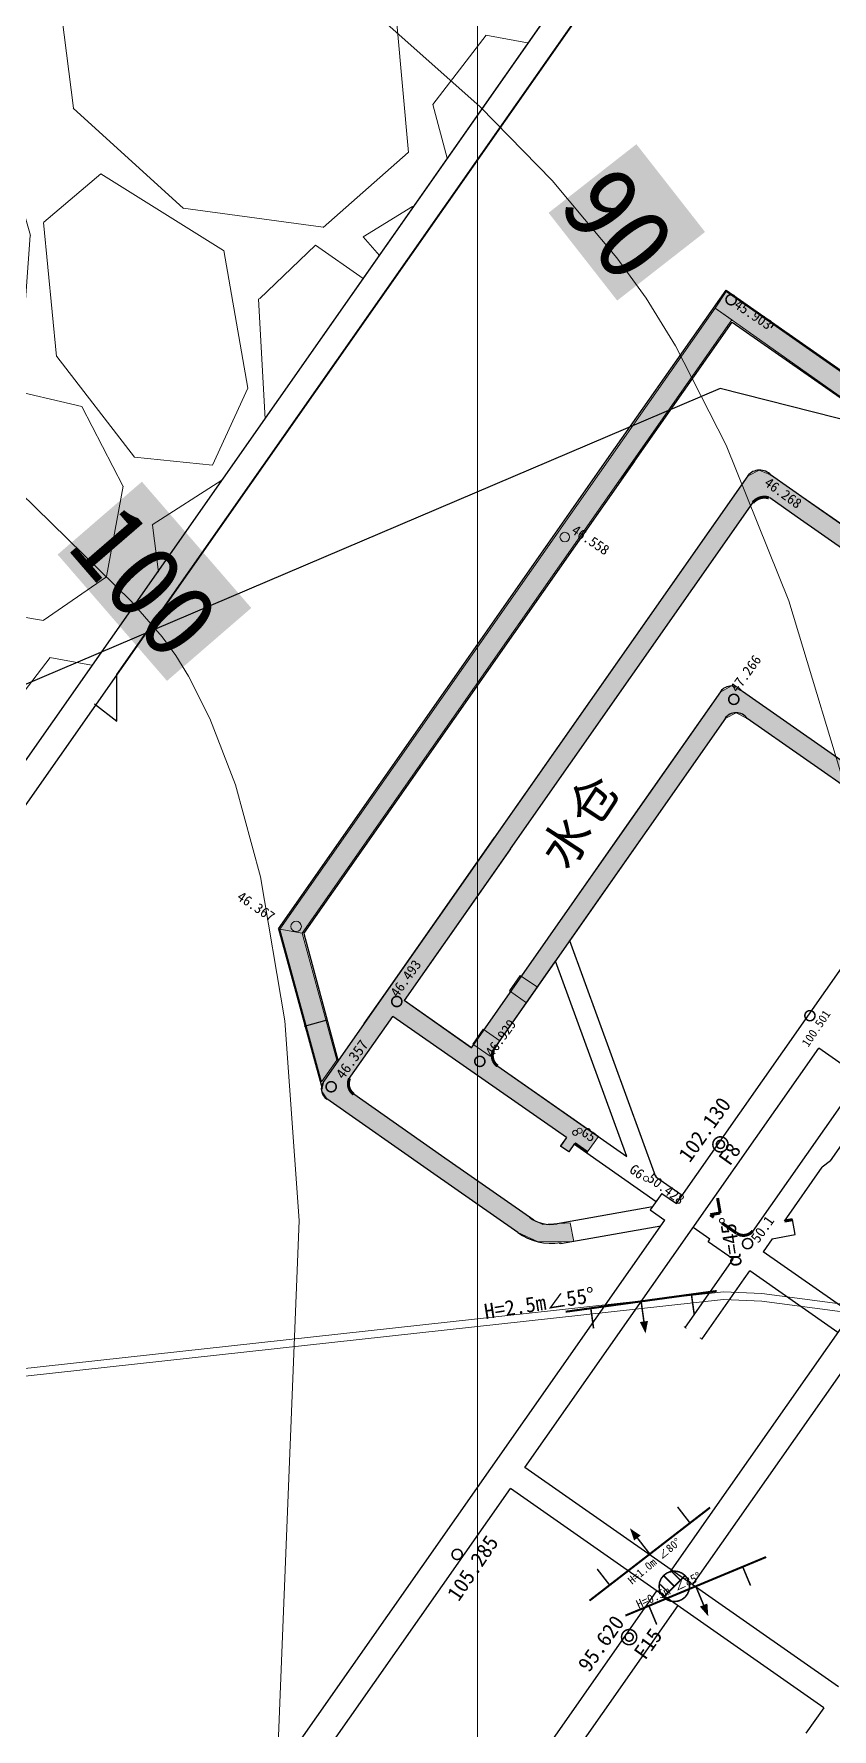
# Model space of a CAD drawing. Header units: inches. Extents: x 36473197 to 36486087, y 3899343 to 3911260.
# Drawn here: x 36481912.7 to 36482069.8, y 3903206.7 to 3903540.6 of the extents above; entities that cross this region are included whole.
import ezdxf

# ---------------------------------------------------------------- set-up
doc = ezdxf.new("R2010")
doc.units = ezdxf.units.IN
doc.header["$MEASUREMENT"] = 0
doc.layers.get('0').update_dxf_attribs({"lineweight": 0})
for name, color, linetype, lineweight in [('4煤底板等值线', 7, 'Continuous', 0), ('4煤底板等值线注记', 7, 'Continuous', 0), ('导线点', 7, 'Continuous', 0), ('巷道注记', 7, 'Continuous', 0), ('水仓', 7, 'Continuous', 0), ('经纬网', 7, 'Continuous', 0), ('采掘图', 7, 'Continuous', 0), ('采空区', 7, 'Continuous', 0)]:
    doc.layers.add(name, color=color, linetype=linetype, lineweight=lineweight)
for name, color, linetype, lineweight, true_color in [('保护煤柱', 7, 'Continuous', 0, 0xff0042), ('巷道1', 7, 'Continuous', 0, 0x2d2d2d), ('断层上盘', 1, 'Continuous', 0, 0xff0000), ('断层下盘', 1, 'Continuous', 0, 0xff0000), ('水闸墙', 3, 'Continuous', 0, 0x00ff00)]:
    doc.layers.add(name, color=color, linetype=linetype, lineweight=lineweight, true_color=true_color)
doc.styles.add('仿宋', font='simfang.ttf')
doc.styles.add('宋体', font='SIMSUN.TTC')
doc.styles.add('黑体', font='simhei.ttf')
doc.linetypes.add('保护煤柱', pattern='A,0.0195,-0.001,[6,西北矿业高家堡煤矿2022年采掘接续图(2022.8.14).shx,S=1.01575e-06,R=0,X=0,Y=0],0.0195', length=0.04)
doc.linetypes.add('断层上盘', pattern='A,0.01,-0.00215,[5,西北矿业高家堡煤矿2022年采掘接续图(2022.8.14).shx,S=3.07087e-07,R=0,X=0,Y=0],-0.00185,0.01', length=0.024)
doc.linetypes.add('断层下盘', pattern='A,0.01,-0.002,[1,西北矿业高家堡煤矿2022年采掘接续图(2022.8.14).shx,S=5.56693e-06,R=0,X=0,Y=0],0,[2,西北矿业高家堡煤矿2022年采掘接续图(2022.8.14).shx,S=5.56693e-06,R=0,X=0,Y=0],0,[3,西北矿业高家堡煤矿2022年采掘接续图(2022.8.14).shx,S=5.56693e-06,R=0,X=0,Y=0],0,[4,西北矿业高家堡煤矿2022年采掘接续图(2022.8.14).shx,S=5.56693e-06,R=0,X=0,Y=0],-0.002,0.01', length=0.024)

# ---------------------------------------------------------------- blocks, each defined once
blk = doc.blocks.new('单线正断层')
at = {"true_color": 0xff0000}
blk.add_hatch(color=1, dxfattribs=at).paths.add_polyline_path([(2.46, -5.91), (2.28, -3.39), (0.8, -4)], flags=17)
at = {"color": 1, "true_color": 0xff0000}
for points, const_width in [([(-13.85, -5.77), (13.85, 5.77)], 0.4), ([(9.23, 3.84), (10.77, 0.15)], 0.3), ([(1.54, -3.69), (0, 0)], 0.3), ([(-9.23, -3.84), (-7.69, -7.54)], 0.3)]:
    blk.add_lwpolyline(points, dxfattribs=dict(at, const_width=const_width))
blk = doc.blocks.new('临时经纬仪导线点_1')
at = {"color": 7, "const_width": 0.3}
blk.add_lwpolyline([(1, 0), (0.97, 0.26), (0.87, 0.5), (0.71, 0.71), (0.5, 0.87), (0.26, 0.97), (0, 1), (-0.26, 0.97), (-0.5, 0.87), (-0.71, 0.71), (-0.87, 0.5), (-0.97, 0.26), (-1, 0), (-0.97, -0.26), (-0.87, -0.5), (-0.71, -0.71), (-0.5, -0.87), (-0.26, -0.97), (0, -1), (0.26, -0.97), (0.5, -0.87), (0.71, -0.71), (0.87, -0.5), (0.97, -0.26), (1, 0)], dxfattribs=at)
blk = doc.blocks.new('lr_block_99_1_1_1_1_1')
at = {"color": 7, "const_width": 0.3}
for points in [[(3, 0), (2.9, 0.78), (2.6, 1.5), (2.12, 2.12), (1.5, 2.6), (0.78, 2.9), (0, 3), (-0.78, 2.9), (-1.5, 2.6), (-2.12, 2.12), (-2.6, 1.5), (-2.9, 0.78), (-3, 0), (-2.9, -0.78), (-2.6, -1.5), (-2.12, -2.12), (-1.5, -2.6), (-0.78, -2.9), (0, -3), (0.78, -2.9), (1.5, -2.6), (2.12, -2.12), (2.6, -1.5), (2.9, -0.78), (3, 0)], [(-1.2, -1.2), (-2.8, 0.4)], [(2.12, 2.12), (-2.12, -2.12)], [(0, 0), (-2.12, 2.12)], [(1.2, 1.2), (-0.55, 2.95)], [(1.2, 1.2), (-0.55, 2.95)]]:
    blk.add_lwpolyline(points, dxfattribs=at)
blk = doc.blocks.new('临时经纬仪导线点')
at = {"color": 0, "const_width": 0.3}
blk.add_lwpolyline([(1, 0), (0.97, 0.26), (0.87, 0.5), (0.71, 0.71), (0.5, 0.87), (0.26, 0.97), (0, 1), (-0.26, 0.97), (-0.5, 0.87), (-0.71, 0.71), (-0.87, 0.5), (-0.97, 0.26), (-1, 0), (-0.97, -0.26), (-0.87, -0.5), (-0.71, -0.71), (-0.5, -0.87), (-0.26, -0.97), (0, -1), (0.26, -0.97), (0.5, -0.87), (0.71, -0.71), (0.87, -0.5), (0.97, -0.26), (1, 0)], dxfattribs=at)
blk = doc.blocks.new('永久经纬仪导线点')
at = {"color": 7, "const_width": 0.3}
for points in [[(1.5, 0), (1.45, 0.39), (1.3, 0.75), (1.06, 1.06), (0.75, 1.3), (0.39, 1.45), (0, 1.5), (-0.39, 1.45), (-0.75, 1.3), (-1.06, 1.06), (-1.3, 0.75), (-1.45, 0.39), (-1.5, 0), (-1.45, -0.39), (-1.3, -0.75), (-1.06, -1.06), (-0.75, -1.3), (-0.39, -1.45), (0, -1.5), (0.39, -1.45), (0.75, -1.3), (1.06, -1.06), (1.3, -0.75), (1.45, -0.39), (1.5, 0)], [(0.8, 0), (0.77, 0.21), (0.69, 0.4), (0.57, 0.57), (0.4, 0.69), (0.21, 0.77), (0, 0.8), (-0.21, 0.77), (-0.4, 0.69), (-0.57, 0.57), (-0.69, 0.4), (-0.77, 0.21), (-0.8, 0), (-0.77, -0.21), (-0.69, -0.4), (-0.57, -0.57), (-0.4, -0.69), (-0.21, -0.77), (0, -0.8), (0.21, -0.77), (0.4, -0.69), (0.57, -0.57), (0.69, -0.4), (0.77, -0.21), (0.8, 0)]]:
    blk.add_lwpolyline(points, dxfattribs=at)
blk = doc.blocks.new('lr_block_110_1')
at = {"color": 30, "true_color": 0xff8000, "const_width": 0.6}
blk.add_lwpolyline([(1.59, 0.28), (1.48, 0.26), (1.08, 0.19), (0.69, 0.12), (0.3, 0.05), (0, 0)], dxfattribs=at)
blk = doc.blocks.new('lr_block_111_1')
at = {"color": 30, "true_color": 0xff8000, "const_width": 0.6}
blk.add_lwpolyline([(0, 0), (0.11, 0.15)], dxfattribs=at)
blk = doc.blocks.new('lr_block_112_1')
at = {"color": 30, "true_color": 0xff8000, "const_width": 0.6}
blk.add_lwpolyline([(0.11, 0.15), (0, 0)], dxfattribs=at)
blk = doc.blocks.new('lr_block_122')
at = {"color": 30, "true_color": 0xff8000, "const_width": 0.6}
for points in [[(0.7, 3.15), (0.37, 3.38), (0.04, 3.61), (0, 3.64), (0, 3.64), (0, 3.64), (0, 3.64), (0, 3.64), (0, 3.64), (0, 3.64)], [(2.33, 2.01), (2.66, 1.78), (2.99, 1.55), (3.32, 1.32), (3.65, 1.09), (3.97, 0.86), (4.3, 0.63), (4.63, 0.4), (4.96, 0.17), (5.2, 0)]]:
    blk.add_lwpolyline(points, dxfattribs=at)
blk = doc.blocks.new('lr_block_123')
at = {"color": 30, "true_color": 0xff8000, "const_width": 0.6}
blk.add_lwpolyline([(0, 1.76), (0.31, 1.55), (0.63, 1.32), (0.96, 1.09), (1.29, 0.86), (1.62, 0.63), (1.94, 0.4), (2.27, 0.17), (2.52, 0)], dxfattribs=at)
blk = doc.blocks.new('lr_block_124')
at = {"color": 30, "true_color": 0xff8000, "const_width": 0.6}
blk.add_lwpolyline([(0.24, 3.12), (0.1, 2.75), (0.02, 2.36), (0, 1.96), (0.05, 1.56), (0.15, 1.18), (0.32, 0.81), (0.54, 0.48), (0.82, 0.19), (1.05, 0)], dxfattribs=at)
blk = doc.blocks.new('lr_block_125')
at = {"color": 30, "true_color": 0xff8000, "const_width": 0.6}
blk.add_lwpolyline([(0.24, 3.12), (0.1, 2.75), (0.02, 2.36), (0, 1.96), (0.05, 1.56), (0.15, 1.18), (0.32, 0.81), (0.54, 0.48), (0.82, 0.19), (1.05, 0)], dxfattribs=at)
blk = doc.blocks.new('lr_block_126')
at = {"color": 30, "true_color": 0xff8000, "const_width": 0.6}
blk.add_lwpolyline([(3.15, 0.95), (2.76, 1.04), (2.37, 1.09), (1.97, 1.07), (1.57, 1), (1.19, 0.88), (0.83, 0.71), (0.5, 0.49), (0.2, 0.22), (0, 0)], dxfattribs=at)
blk = doc.blocks.new('lr_block_128')
at = {"color": 30, "true_color": 0xff8000, "const_width": 0.6}
blk.add_lwpolyline([(0.11, 0.16), (0, 0)], dxfattribs=at)
blk = doc.blocks.new('lr_block_129')
at = {"color": 30, "true_color": 0xff8000, "const_width": 0.6}
blk.add_lwpolyline([(0, 0.2), (0.03, 0)], dxfattribs=at)
blk = doc.blocks.new('lr_block_131')
at = {"color": 30, "true_color": 0xff8000, "const_width": 0.6}
blk.add_lwpolyline([(0, 0), (0.1, 0.02), (0.49, 0.09), (0.88, 0.16), (1.28, 0.23), (1.67, 0.29), (1.97, 0.35)], dxfattribs=at)
blk = doc.blocks.new('lr_block_132')
at = {"color": 30, "true_color": 0xff8000, "const_width": 0.6}
blk.add_lwpolyline([(0, 2.95), (0.05, 2.66), (0.12, 2.27), (0.19, 1.87), (0.26, 1.48), (0.33, 1.08), (0.4, 0.69), (0.47, 0.3), (0.52, 0)], dxfattribs=at)
blk = doc.blocks.new('lr_block_133')
at = {"color": 30, "true_color": 0xff8000, "const_width": 0.6}
blk.add_lwpolyline([(0.02, 0.4), (0.37, 0.21), (0.75, 0.07), (1.14, 0.01), (1.54, 0.01), (1.93, 0.08), (2.31, 0.21), (2.66, 0.41), (2.97, 0.66), (3.17, 0.88)], dxfattribs=at)

msp = doc.modelspace()

# ---------------------------------------------------------------- hatches: boundary and pattern name
at = {"layer": '4煤底板等值线注记', "true_color": 0xffffff}
for points in [[(36482013.96, 3903505.35), (36482031.25, 3903518.86), (36482044.76, 3903501.57), (36482027.47, 3903488.06)], [(36481917.33, 3903438.04), (36481933.92, 3903452.39), (36481955.45, 3903427.51), (36481938.86, 3903413.15)]]:
    msp.add_hatch(color=7, dxfattribs=at).paths.add_polyline_path(points, flags=17)
at = {"layer": '水仓', "true_color": 0xbfff00}
for points in [[(36482048.91, 3903489.84), (36482046.73, 3903486.55), (36482098.23, 3903450.11), (36482098.76, 3903454.89)], [(36482046.73, 3903486.55), (36481961.1, 3903364.26), (36481965.44, 3903363.49), (36482050.03, 3903484.26)], [(36482023.76, 3903323.41), (36482003.97, 3903337.26), (36482002.92, 3903338.81), (36482002.87, 3903340.12), (36482048.86, 3903405.79), (36482050.86, 3903406.87), (36482053.07, 3903405.74), (36482086.3, 3903382.48), (36482087.03, 3903386.61), (36482052.13, 3903411.04), (36482049.97, 3903412.15), (36482047.87, 3903411.01), (36481998.71, 3903340.9), (36481985.51, 3903350.19), (36482054.17, 3903448.25), (36482055.96, 3903449.38), (36482057.52, 3903449.18), (36482093.61, 3903423.91), (36482094.25, 3903428.4), (36482057.65, 3903453.72), (36482055.42, 3903454.66), (36482053.23, 3903453.54), (36481969.7, 3903334.23), (36481969.26, 3903332.4), (36481970.32, 3903330.8), (36482007.91, 3903304.48), (36482011.92, 3903302.69), (36482018.91, 3903302.75), (36482018.18, 3903306.43), (36482012.8, 3903306.05), (36482011.04, 3903306.93), (36481975.61, 3903331.73), (36481974.51, 3903333.08), (36481974.6, 3903334.61), (36481983.33, 3903347.08), (36482017.46, 3903323.19), (36482016.31, 3903321.55), (36482017.97, 3903320.39), (36482019.09, 3903322.04), (36482021.56, 3903320.32)], [(36481965.44, 3903363.49), (36481961.1, 3903364.26), (36481969.3, 3903334.21), (36481972.29, 3903338.43)]]:
    msp.add_hatch(color=60, dxfattribs=at).paths.add_polyline_path(points, flags=17)
at = {"layer": '水闸墙'}
h = msp.add_hatch(color=7, dxfattribs=at)
h.set_gradient(color1=(0, 255, 0), color2=(0, 255, 0), one_color=1)
h.paths.add_polyline_path([(36482009.62, 3903349.76), (36482011.76, 3903352.82), (36482008.39, 3903355.15), (36482006.26, 3903352.09)], flags=17)
h = msp.add_hatch(color=7, dxfattribs=at)
h.set_gradient(color1=(0, 255, 0), color2=(0, 255, 0), one_color=1)
h.paths.add_polyline_path([(36482009.62, 3903349.76), (36482011.76, 3903352.82), (36482008.39, 3903355.15), (36482006.26, 3903352.09)], flags=17)
h = msp.add_hatch(color=7, dxfattribs=at)
h.set_gradient(color1=(0, 255, 0), color2=(0, 255, 0), one_color=1)
h.paths.add_polyline_path([(36482002.46, 3903339.23), (36482004.39, 3903342.28), (36482001.09, 3903344.57), (36481999.05, 3903341.62)], flags=17)
h = msp.add_hatch(color=7, dxfattribs=at)
h.set_gradient(color1=(0, 255, 0), color2=(0, 255, 0), one_color=1)
h.paths.add_polyline_path([(36482002.46, 3903339.23), (36482004.39, 3903342.28), (36482001.09, 3903344.57), (36481999.05, 3903341.62)], flags=17)
at = {"layer": '采空区'}
h = msp.add_hatch(dxfattribs=at)
h.set_pattern_fill('GRAVEL', color=160, scale=105.790118, angle=-45, style=0)
h.set_pattern_definition([(148.011827392, (68596004.432, -13822474.41), (-1084.5972532358, 668.1492536708), [14.23257937, -1409.02790148]), (104.968780616, (68595992.3607, -13822466.8707), (324.60542222537, -1231.83032385526), [24.42355305, -2417.93098663]), (52.509486966, (68595986.052, -13822443.276), (-962.3304480337, -1243.8860362498), [17.2213618, -1704.91699648]), (187.272728894, (68595952.843, -13822407.2366), (2102.03324767324, 263.1870727482), [22.2411029, -2201.86876955]), (212.832694066, (68595930.7806, -13822410.052), (1158.3562619836, 741.3383686664), [21.80916186, -2159.1099997]), (277.272728894, (68595912.4553, -13822421.877), (-263.1870727482, 2102.03324767324), [22.2411029, -2201.86876955]), (317.693280355, (68595915.271, -13822443.939), (-1280.6230671857, 1170.6969212542), [29.41272083, -2911.85698693]), (352.254368263, (68595937.023, -13822463.7366), (2420.61081370132, -325.1753159775), [27.7686366, -2749.09602793]), (41.428605503, (68595964.5384, -13822467.479), (1207.43395219005, 1072.25659396515), [22.31642548, -2209.32856695]), (95.235398197, (68595981.271, -13822452.713), (97.870433537, -1164.3841181808), [25.4776458, -1248.40407042]), (142.396477686, (68595978.946, -13822427.3413), (-1366.43778832802, 1048.145169176), [32.9481208, -3261.86639243]), (58.813114722, (68595969.986, -13822510.562), (496.519811386, 839.4937490794), [11.24559538, -1113.31878876]), (91.468274278, (68595975.809, -13822500.941), (30.4242278625, -1391.1191068693), [21.39467617, -2118.07806326]), (144.99903989, (68595975.26, -13822479.55), (-104.18323661, -18.36851547), [14.96094433, -134.64887587]), (123.197630402, (68595986.477, -13822470.056), (300.20905056, -484.1791521155), [8.05676384, -797.61677474]), (211.800449374, (68595982.066, -13822463.315), (294.181194363, 159.288783014), [11.39391312, -558.30330943]), (310.96279642, (68595972.382, -13822469.319), (263.472019624, -275.812678895), [18.50575962, -598.35133172]), (81.56409107, (68595984.514, -13822483.293), (-67.446205674, -226.734988688), [13.38149787, -321.15623022]), (296.388580222, (68595971.412, -13822402.8884), (496.2348645101, -986.7268196989), [18.74600898, -1855.85966514]), (350.34521583, (68595979.744, -13822419.681), (-1219.489664585, 214.679276294), [15.7268648, -1556.95630813]), (213.197630402, (68596005.35, -13822479.62), (484.1791521155, 300.20905056), [16.11342188, -789.5601167]), (263.609499554, (68595991.867, -13822488.442), (128.86455515155, 1096.9379125064), [18.74600898, -1855.85966514]), (259.44299467, (68595906.818, -13822414.277), (116.523895881, 557.653213987), [18.07741543, -885.7937524]), (214.774180457, (68595903.5065, -13822432.048), (1054.1730253733, 722.9698531985), [15.14681757, -1499.53716794]), (346.800449375, (68595901.351, -13822499.03), (557.653213987, -116.523895881), [16.11342188, -789.5601167]), (297.353064525, (68595917.039, -13822502.709), (-655.5236475241, 1280.9080140618), [17.73370334, -1755.63182905]), (349.44299467, (68595892.35, -13822447.98), (-557.653213987, 116.523895881), [9.03870772, -894.8324601]), (21.30897236, (68595900.25, -13822492.779), (398.364430973, 177.657298482), [5.39423814, -534.03163993]), (85.96279642, (68595905.274, -13822490.819), (-49.077690206, -330.918225299), [21.80916186, -414.37467045]), (106.008045845, (68595906.81, -13822469.0635), (287.8683912895, -1023.4638506347), [20.21120212, -2000.90617204]), (223.68910741, (68595963.006, -13822470.972), (189.997957753, 140.920267546), [15.25726246, -366.17443387]), (273.156266475, (68595951.9732, -13822481.511), (103.8982897342, -1807.85205331037), [26.63731707, -2637.08980142]), (340.94443579, (68595953.44, -13822508.108), (-802.7567181436, 288.1533381656), [10.89172743, -1078.2842042]), (9.9990399, (68595963.73, -13822511.66), (85.81472114, 122.55175208), [6.3474071, -99.4427113]), (40.255477052, (68595909.568, -13822466.429), (-655.8085944002, -545.3125547165), [14.6967864, -1454.9865081]), (328.011827393, (68595920.784, -13822456.932), (1084.5972532358, -668.1492536708), [28.46515874, -1394.7953221]), (279.9990399, (68595944.93, -13822472.01), (122.55175208, -85.81472114), [27.50543078, -78.28468762]), (245.303886357, (68595949.703, -13822499.0986), (-545.5975015926, -1170.4119743781), [16.72689878, -1655.96174163]), (174.053643987, (68595942.714, -13822514.296), (-435.101461909, 30.7091747386), [15.40325282, -754.76043433]), (127.645015252, (68595927.394, -13822512.7), (-1390.83415999324, 1795.7963409158), [25.07913442, -2482.83845253]), (95.425118628, (68595912.0765, -13822492.842), (-134.60746447276, 1372.75059140138), [26.5320559, -2626.6706156])])
h.paths.add_polyline_path([(36481768.08, 3903402.55), (36481866.36, 3903333.73), (36482482.06, 3904213.01), (36482383.78, 3904281.83)], flags=17)

# ---------------------------------------------------------------- linework, layer by layer
at = {"layer": '4煤底板等值线', "color": 7, "linetype": 'Continuous', "lineweight": 0, "flags": 128}
for points in [[(36481822.82, 3903659.41), (36481977.38, 3903546.78), (36482000.5, 3903526.21), (36482014.66, 3903511.7), (36482027.4, 3903496.5), (36482033.14, 3903488.56), (36482038.94, 3903479.16), (36482048.94, 3903459.61), (36482061.24, 3903428.92), (36482074.16, 3903386.14), (36482120.21, 3903137.56)], [(36481872.24, 3903487.13), (36481931.81, 3903428.86), (36481937.89, 3903421.8), (36481940.6, 3903418.13), (36481943.08, 3903414.11), (36481947.28, 3903405.76), (36481952.31, 3903392.7), (36481957.28, 3903374.56), (36481962.06, 3903346.19), (36481964.89, 3903306.85), (36481956.63, 3903100.51)]]:
    msp.add_lwpolyline(points, dxfattribs=at)
at = {"layer": '保护煤柱', "color": 1, "linetype": '保护煤柱', "lineweight": 30, "ltscale": 3750, "true_color": 0xff0000, "flags": 128}
for points in [[(36482730.63, 3904134.24), (36482199.77, 3903801.12), (36481441.7, 3902718.59)], [(36482647.76, 3902060.56), (36482909, 3902378.83), (36482956.41, 3902506), (36482967.2, 3902803.66), (36482651.34, 3903218.03), (36482471.44, 3903320.2), (36482308.23, 3903404.63), (36482047.72, 3903470.73), (36481910.21, 3903412.08), (36481645.42, 3902905.61), (36481168.13, 3902890.49)]]:
    msp.add_lwpolyline(points, dxfattribs=at)
at = {"layer": '导线点', "color": 7}
for centre, radius in [((36482017.16, 3903441.47), 0.949), ((36481964.27, 3903364.8), 1.03)]:
    msp.add_circle(centre, radius, dxfattribs=at)
at = {"layer": '导线点'}
msp.add_circle((36482019.2, 3903324.14), 0.5, dxfattribs=at)
at = {"layer": '巷道1', "color": 7, "linetype": 'Continuous', "lineweight": 30}
for p, q in [((36481866.38, 3903333.72, -0.2), (36482310.56, 3903968.09, -0.2)), ((36481928.96, 3903414.39, -0.2), (36482058.29, 3903599.08, -0.2)), ((36482039.13, 3903310.2, -0.2), (36482126.04, 3903434.32, -0.2)), ((36482128.84, 3903297.59, -0.2), (36482067.15, 3903340.79, -0.2)), ((36482100.09, 3903317.73, -0.2), (36482042.26, 3903235.14, -0.2)), ((36482036.27, 3903312.21, -0.2), (36482033.97, 3903308.94, -0.2)), ((36482036.27, 3903312.21, -0.2), (36482039.13, 3903310.2)), ((36481943.58, 3903173.74, -0.2), (36482036.84, 3903306.93, -0.2)), ((36482033.97, 3903308.94, -0.2), (36482036.84, 3903306.93)), ((36482039.4, 3903231.05, -0.2), (36481996.46, 3903169.72, -0.2)), ((36482068.15, 3903210.91, -0.2), (36482064.62, 3903205.87, -0.2))]:
    msp.add_line(p, q, dxfattribs=at)
at = {"layer": '巷道1', "color": 30, "linetype": 'Continuous', "lineweight": 30, "true_color": 0xff8000}
for p, q in [((36482048.89, 3903490.14), (36482099.09, 3903455)), ((36482050.08, 3903483.82), (36482098.33, 3903450.04)), ((36482065.1, 3903448.51, -0.2), (36482057.65, 3903453.72, -0.2)), ((36482062.92, 3903445.4, -0.2), (36482057.52, 3903449.18, -0.2)), ((36481998.78, 3903340.9, -0.2), (36482028.99, 3903384.1, -0.2)), ((36481982.4, 3903352.37, -0.2), (36482003.31, 3903382.28, -0.2)), ((36482006.44, 3903380.09, -0.2), (36481985.51, 3903350.19, -0.2)), ((36482018.15, 3903361.94, -0.2), (36482032.13, 3903381.9, -0.2)), ((36482035.05, 3903315.5, -0.2), (36482018.15, 3903361.94, -0.13)), ((36482002.87, 3903340.12, -0.2), (36482015.35, 3903357.94, -0.2)), ((36482029.34, 3903319.5, -0.09), (36482015.35, 3903357.94, -0.09)), ((36481977.69, 3903345.66, -0.2), (36481982.4, 3903352.37, -0.2)), ((36481977.69, 3903345.66, -0.2), (36481969.73, 3903334.29, -0.2)), ((36481990.73, 3903316.51, -0.2), (36481970.32, 3903330.8, -0.2)), ((36481992.91, 3903319.62, -0.2), (36481975.61, 3903331.73, -0.2)), ((36482069.46, 3903318.64, -0.2), (36482079.11, 3903332.42, -0.2)), ((36482017.46, 3903323.19, -0.2), (36482016.33, 3903321.54, -0.2)), ((36482019.09, 3903322.04, -0.2), (36482017.97, 3903320.39, -0.2)), ((36482035.12, 3903310.57, -0.2), (36482021.5, 3903320.11, -0.2)), ((36482060.4, 3903306.76, -0.2), (36482067.82, 3903317.35, -0.2)), ((36482069.46, 3903318.64, -0.2), (36482067.82, 3903317.35, -0.2)), ((36482034.4, 3903309.54, -0.2), (36482015.65, 3903306.24, -0.2)), ((36482036.03, 3903305.77, -0.2), (36482016.34, 3903302.3, -0.2)), ((36482045.36, 3903302.68, -0.2), (36482045.7, 3903303.17, -0.2)), ((36482057.99, 3903303.28, -0.2), (36482056.19, 3903300.71, -0.2)), ((36482050.27, 3903299.23, -0.2), (36482045.36, 3903302.68, -0.2))]:
    msp.add_line(p, q, dxfattribs=at)
at = {"layer": '巷道1', "color": 30, "linetype": 'Continuous', "lineweight": 30, "true_color": 0xff8000, "flags": 128}
for points in [[(36482027.15, 3903459.09), (36482048.89, 3903490.14)], [(36482028.33, 3903452.76), (36482050.08, 3903483.82)], [(36481960.78, 3903364.3), (36482027.15, 3903459.09)], [(36481965.78, 3903363.42), (36482030.92, 3903456.45)], [(36482003.33, 3903382.27), (36482053.23, 3903453.54)], [(36482006.44, 3903380.09), (36482054.17, 3903448.25)], [(36482094.33, 3903428.04), (36482065.1, 3903448.51)], [(36482093.61, 3903423.91), (36482062.92, 3903445.4)], [(36482028.99, 3903384.1), (36482047.87, 3903411.01)], [(36482087.03, 3903386.61), (36482052.13, 3903411.04)], [(36482002.87, 3903340.12), (36482048.86, 3903405.79)], [(36482086.3, 3903382.48), (36482053.07, 3903405.74)], [(36481960.78, 3903364.3), (36481969.37, 3903332.86)], [(36481965.78, 3903363.42), (36481972.52, 3903338.26)], [(36481998.78, 3903340.9), (36481985.51, 3903350.19)], [(36481974.6, 3903334.61), (36481983.33, 3903347.08)], [(36482017.46, 3903323.19), (36481983.33, 3903347.08)], [(36482003.97, 3903337.26), (36482029.34, 3903319.5)], [(36482075.34, 3903335.06), (36482054.1, 3903304.73)], [(36482011.04, 3903306.93), (36481992.91, 3903319.62)], [(36482017.97, 3903320.39), (36482016.33, 3903321.54)], [(36482007.91, 3903304.48), (36481990.73, 3903316.51)], [(36482035.05, 3903315.5), (36482040.28, 3903311.84)], [(36482062.52, 3903304.08), (36482062, 3903307.04)], [(36482045.7, 3903303.17), (36482042.41, 3903305.47)], [(36482057.99, 3903303.28), (36482062.52, 3903304.08)], [(36482073.56, 3903288.55), (36482056.19, 3903300.71)], [(36482040.91, 3903285.87), (36482050.27, 3903299.23)], [(36482052.46, 3903295.39), (36482053.55, 3903296.94)], [(36482070.92, 3903284.78), (36482053.55, 3903296.94)], [(36482044.19, 3903283.58), (36482052.46, 3903295.39)]]:
    msp.add_lwpolyline(points, dxfattribs=at)
at = {"layer": '巷道1', "lineweight": 30, "flags": 128}
msp.add_lwpolyline([(36482057.8, 3903482.68), (36482058.38, 3903483.5)], dxfattribs=at)
at = {"layer": '巷道1', "color": 7, "linetype": 'Continuous', "lineweight": 30, "flags": 128}
for points in [[(36481924.59, 3903408.62), (36481928.98, 3903405.21), (36481928.96, 3903414.39)], [(36482009.32, 3903258.21), (36482067.15, 3903340.79)], [(36482037.85, 3903237.55), (36482095.99, 3903320.59)], [(36482071.02, 3903215.01), (36482009.32, 3903258.21)], [(36481948, 3903170.64), (36482006.45, 3903254.11)], [(36482068.15, 3903210.91), (36482006.45, 3903254.11)], [(36481976.85, 3903150.44), (36482035.3, 3903233.91)]]:
    msp.add_lwpolyline(points, dxfattribs=at)
at = {"layer": '巷道1', "color": 1, "lineweight": 30, "true_color": 0xff0000, "flags": 128}
msp.add_lwpolyline([(36481970.35, 3903346.34), (36481965.87, 3903345.11)], dxfattribs=at)
at = {"layer": '巷道1', "color": 30, "linetype": 'Continuous', "lineweight": 30, "true_color": 0xff8000}
for centre, radius, start, end in [((36482055.5, 3903451.68), 2.99, 42.3145, 140.6288), ((36482049.96, 3903409.47), 2.68, 35.9284, 143.5277), ((36482050.85, 3903404.11), 2.76, 36.3102, 143.2727), ((36481971.74, 3903332.79), 2.51, 143.3567, 234.6041), ((36482014.46, 3903313.27), 7.17, 233.6841, 279.5364), ((36482014.58, 3903314.05), 11.67, 235.0886, 278.4724)]:
    msp.add_arc(centre, radius, start, end, dxfattribs=at)
at = {"layer": '断层上盘', "linetype": '断层上盘', "lineweight": 5, "ltscale": 2000, "flags": 128}
msp.add_lwpolyline([(36481779.9, 3903270.32), (36481835.84, 3903268.89), (36481844.53, 3903268.91), (36482048.42, 3903291.33), (36482055.92, 3903290.99), (36482097.13, 3903285.54), (36482104.6, 3903285.14), (36482108.34, 3903285.18), (36482113.31, 3903285.63), (36482118.25, 3903286.43), (36482124.2, 3903287.91), (36482208.02, 3903314.69)], dxfattribs=at)
at = {"layer": '断层下盘', "linetype": '断层下盘', "lineweight": 5, "ltscale": 2000, "flags": 128}
msp.add_lwpolyline([(36481779.9, 3903270.32), (36481809.76, 3903271.07), (36481844.46, 3903270.41), (36482048.41, 3903292.84), (36482055.91, 3903292.5), (36482097.11, 3903287.05), (36482104.58, 3903286.65), (36482108.32, 3903286.69), (36482113.14, 3903287.13), (36482117.93, 3903287.9), (36482123.85, 3903289.38), (36482208.02, 3903314.69)], dxfattribs=at)
at = {"layer": '水仓', "color": 40, "true_color": 0xffc000}
for points in [[(36482048.91, 3903489.84), (36482046.73, 3903486.55), (36482098.23, 3903450.11), (36482098.76, 3903454.89), (36482048.91, 3903489.84)], [(36482046.73, 3903486.55), (36481961.1, 3903364.26), (36481965.44, 3903363.49), (36482050.03, 3903484.26), (36482046.73, 3903486.55)], [(36482094.25, 3903428.4), (36482057.65, 3903453.72), (36482055.42, 3903454.66), (36482053.23, 3903453.54), (36481969.7, 3903334.23), (36481969.26, 3903332.4), (36481970.32, 3903330.8), (36482007.91, 3903304.48), (36482011.92, 3903302.69), (36482018.91, 3903302.75), (36482018.18, 3903306.43), (36482012.8, 3903306.05), (36482011.04, 3903306.93), (36481975.61, 3903331.73), (36481974.51, 3903333.08), (36481974.6, 3903334.61), (36481983.33, 3903347.08), (36482017.46, 3903323.19), (36482016.31, 3903321.55), (36482017.97, 3903320.39), (36482019.09, 3903322.04), (36482021.56, 3903320.32), (36482023.76, 3903323.41)], [(36482087.03, 3903386.61), (36482052.13, 3903411.04), (36482049.97, 3903412.15), (36482047.87, 3903411.01), (36481998.71, 3903340.9), (36481985.51, 3903350.19), (36482054.17, 3903448.25), (36482055.96, 3903449.38), (36482057.52, 3903449.18), (36482093.61, 3903423.91)], [(36482023.76, 3903323.41), (36482003.97, 3903337.26), (36482002.92, 3903338.81), (36482002.87, 3903340.12), (36482048.86, 3903405.79), (36482050.86, 3903406.87), (36482053.07, 3903405.74), (36482086.3, 3903382.48)], [(36481965.44, 3903363.49), (36481961.1, 3903364.26), (36481969.3, 3903334.21), (36481972.29, 3903338.43), (36481965.44, 3903363.49)]]:
    msp.add_lwpolyline(points, dxfattribs=at)
at = {"layer": '水闸墙', "color": 7, "flags": 128}
for points in [[(36482009.62, 3903349.76), (36482006.27, 3903352.09), (36482008.39, 3903355.15), (36482011.76, 3903352.82), (36482009.62, 3903349.76)], [(36482009.62, 3903349.76), (36482006.27, 3903352.09), (36482008.39, 3903355.15), (36482011.76, 3903352.82), (36482009.62, 3903349.76)], [(36482002.46, 3903339.23), (36481999.05, 3903341.62), (36482001.09, 3903344.57), (36482004.39, 3903342.28), (36482002.46, 3903339.23)], [(36482002.46, 3903339.23), (36481999.05, 3903341.62), (36482001.09, 3903344.57), (36482004.39, 3903342.28), (36482002.46, 3903339.23)]]:
    msp.add_lwpolyline(points, dxfattribs=at)
at = {"layer": '经纬网', "color": 7, "linetype": 'Continuous', "lineweight": 9}
msp.add_line((36482000, 3907272.68), (36482000, 3900619.41), dxfattribs=at)
at = {"layer": '采掘图', "linetype": 'Continuous', "flags": 128}
msp.add_lwpolyline([(36481768.08, 3903402.55), (36481866.36, 3903333.73), (36482482.06, 3904213.01), (36482383.78, 3904281.83), (36481768.08, 3903402.55)], dxfattribs=at)

# ---------------------------------------------------------------- block references
at = {"layer": '导线点', "color": 7, "rotation": 9.686697337865286e-10}
msp.add_blockref('临时经纬仪导线点', (36482049.89, 3903488.22), dxfattribs=at)
at = {"layer": '导线点'}
for name, p in [('临时经纬仪导线点_1', (36482050.42, 3903409.52, -0.2)), ('临时经纬仪导线点_1', (36481984.09, 3903350, -0.2)), ('临时经纬仪导线点_1', (36482000.43, 3903338.21, -0.2)), ('临时经纬仪导线点_1', (36481971.17, 3903333.21, -0.2)), ('永久经纬仪导线点', (36482047.79, 3903321.86, -0.2)), ('临时经纬仪导线点_1', (36482053.13, 3903302.31, -0.2)), ('临时经纬仪导线点_1', (36481995.97, 3903241.1, -0.2)), ('永久经纬仪导线点', (36482029.82, 3903224.81, -0.2))]:
    msp.add_blockref(name, p, dxfattribs=at)
at = {"layer": '导线点', "rotation": 9.686697337865286e-10}
msp.add_blockref('临时经纬仪导线点', (36482065.4, 3903347.21, -0.2), dxfattribs=at)
at = {"layer": '导线点', "xscale": 0.5, "yscale": 0.5}
for p in [(36482020.08, 3903324.55, -0.2), (36482033.14, 3903315.1, -0.2)]:
    msp.add_blockref('临时经纬仪导线点_1', p, dxfattribs=at)
at = {"layer": '导线点', "color": 1, "true_color": 0xff0000}
for p, rotation in [((36482032.18, 3903290.94, -0.2), 345.2031296292821), ((36482033.89, 3903241.17, -0.2), 195.0881323121292)]:
    msp.add_blockref('单线正断层', p, dxfattribs=dict(at, rotation=rotation))
msp.add_blockref('单线正断层', (36482042.94, 3903234.82, -0.2), dxfattribs=at)
at = {"layer": '导线点', "color": 7}
msp.add_blockref('lr_block_99_1_1_1_1_1', (36482038.71, 3903234.81, -0.2), dxfattribs=at)
at = {"layer": '巷道1', "color": 30, "lineweight": 30, "true_color": 0xff8000}
for name, p in [('lr_block_126', (36482054.17, 3903448.25, -0.2)), ('lr_block_125', (36482002.88, 3903337.29, -0.2)), ('lr_block_124', (36481974.56, 3903331.73, -0.2)), ('lr_block_123', (36482019.09, 3903320.28, -0.2)), ('lr_block_128', (36482021.5, 3903320.11, -0.2)), ('lr_block_132', (36482047.22, 3903308.34, -0.2)), ('lr_block_131', (36482045.78, 3903308, -0.2)), ('lr_block_122', (36482045.78, 3903304.35, -0.2)), ('lr_block_110_1', (36482060.4, 3903306.76, -0.2)), ('lr_block_129', (36482016.31, 3903302.3, -0.2)), ('lr_block_133', (36482050.99, 3903303.93, -0.2)), ('lr_block_112_1', (36482040.8, 3903285.72, -0.2)), ('lr_block_111_1', (36482043.91, 3903283.55, -0.2))]:
    msp.add_blockref(name, p, dxfattribs=at)

# ---------------------------------------------------------------- texts
at = {"layer": '4煤底板等值线注记', "color": 18, "true_color": 0x000000, "style": '宋体'}
for s, rotation, p in [('90', 307.9972, (36482015.62, 3903506.65, -0.2)), ('100', 310.8691, (36481918.92, 3903439.42, -0.2))]:
    msp.add_text(s, height=15, rotation=rotation, dxfattribs=at).set_placement(p)
at = {"layer": '导线点', "style": '黑体'}
for s, height, rotation, p in [('45.903', 2, 325.9815, (36482050.33, 3903486.78)), ('46.268', 2, 324.1571, (36482056.25, 3903451.76, -0.2)), ('46.558', 2, 325.9815, (36482018.3, 3903442.37)), ('47.266', 2, 54.2101, (36482051.17, 3903410.7, -0.2)), ('46.367', 2, 325.9815, (36481952.46, 3903370.18)), ('46.493', 2, 54.2101, (36481984.26, 3903350.67, -0.2)), ('46.929', 2, 54.2101, (36482002.94, 3903338.93, -0.2)), ('100.501', 1.692, 55.9967, (36482065.06, 3903340.9)), ('46.357', 2.093, 54.09, (36481973.6, 3903334.54)), ('102.130', 3, 54.5254, (36482041.75, 3903318.11, -0.2)), ('G5', 2, 323.4058, (36482020.22, 3903323.81, -0.2)), ('F8', 3, 54.5254, (36482049.62, 3903317.44, -0.2)), ('G6', 2, 323.4058, (36482029.67, 3903316.52, -0.2)), ('50.428', 2, 323.4058, (36482033.23, 3903314.76, -0.2)), ('α=45°', 3, 99.1402, (36482052.08, 3903297.92, -0.2)), ('50.1', 2.062, 54.5254, (36482055.25, 3903302.27, -0.2)), ('105.285', 3, 55.9967, (36481996.27, 3903231.66, -0.2)), ('95.620', 3, 54.5254, (36482021.94, 3903217.71, -0.2)), ('F15', 3, 54.5254, (36482032.97, 3903220.14, -0.2))]:
    msp.add_text(s, height=height, rotation=rotation, dxfattribs=at).set_placement(p)
at = {"layer": '导线点', "color": 7, "style": '黑体'}
for s, height, rotation, p in [('H=2.5m∠55°', 3, 8.8935, (36482001.54, 3903287.43, -0.2)), ('H=1.0m ∠80°', 1.5928, 39.9511, (36482030.4, 3903235.1, -0.2)), ('H=0.5m ∠85°', 1.7167, 24.8629, (36482031.71, 3903230.38, -0.2))]:
    msp.add_text(s, height=height, rotation=rotation, dxfattribs=at).set_placement(p)
at = {"layer": '巷道注记', "style": '仿宋'}
msp.add_text('水仓', height=7.114, rotation=56.6804, dxfattribs=at).set_placement((36482017.72, 3903375.49, -0.2))

doc.saveas('drawing.dxf')
